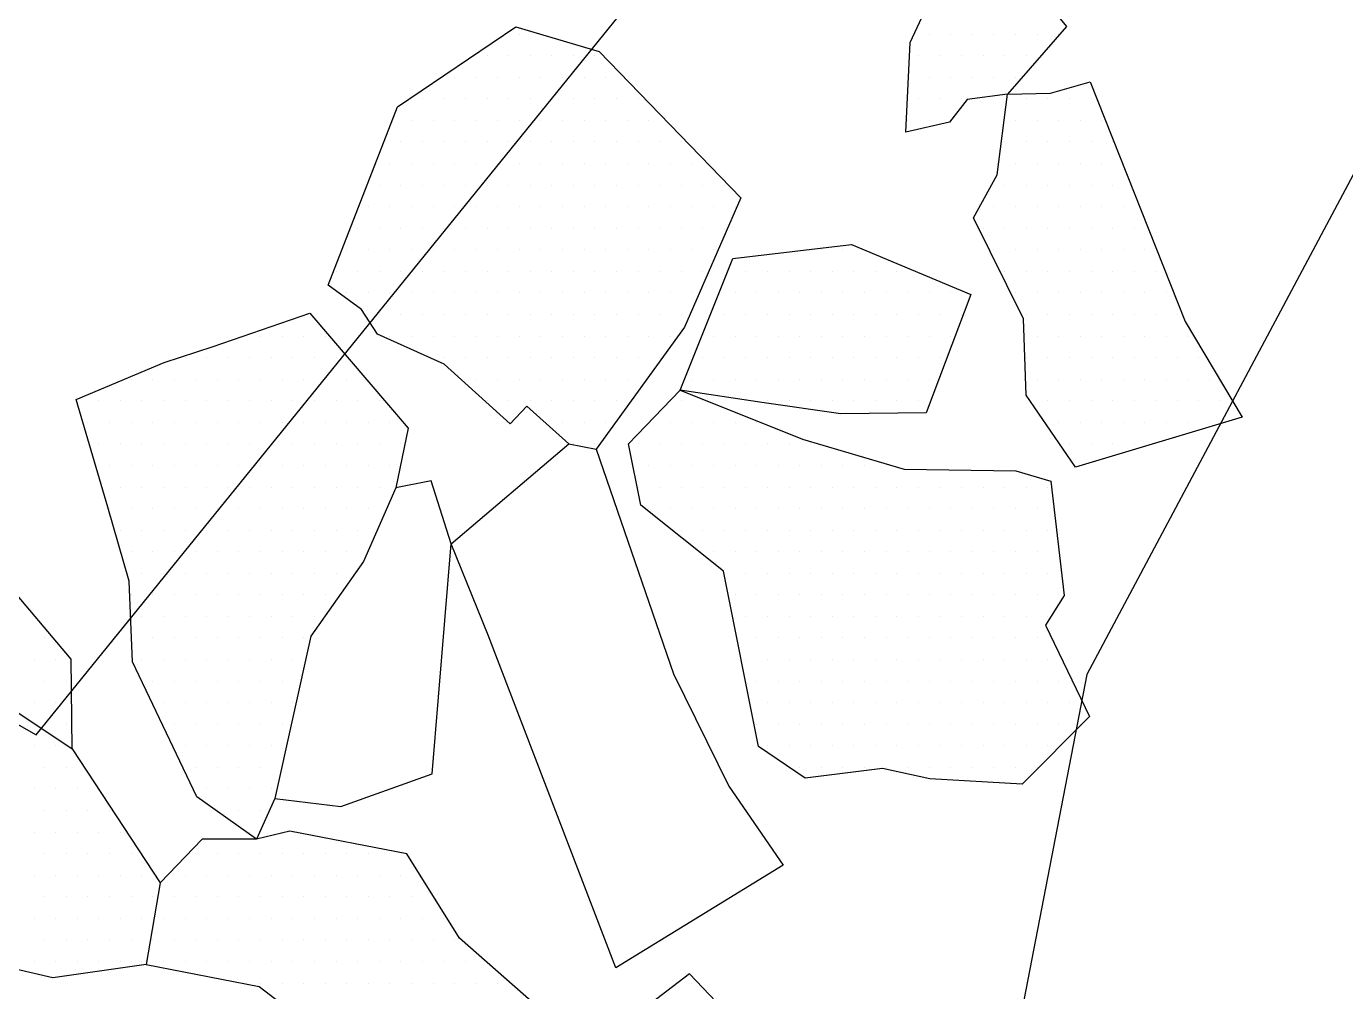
# Model space of a CAD drawing. Header units: metres. Extents: x -3.83 to -1.05, y -18.12 to -14.61.
# Drawn here: x -2.379 to -1.615, y -16.567 to -16.008 of the extents above; entities that cross this region are included whole.
import ezdxf

# ---------------------------------------------------------------- set-up
doc = ezdxf.new("R2010")
doc.units = ezdxf.units.M
doc.header["$LTSCALE"] = 25
doc.header["$MEASUREMENT"] = 0
doc.linetypes.add('STRICHPUNKTX2', pattern=[2, 1, -0.5, 0, -0.5])
doc.layers.get('0').update_dxf_attribs({"linetype": 'CONTINUOUS'})
for name, color, linetype in [('GRABUNGSGRENZE', 3, 'STRICHPUNKTX2'), ('STEINE', 4, 'CONTINUOUS'), ('STEINESCHRAFF', 4, 'CONTINUOUS')]:
    doc.layers.add(name, color=color, linetype=linetype)

# ---------------------------------------------------------------- blocks, each defined once
blk = doc.blocks.new('*X1')
at = {"color": 0}
for p, q in [((-237.5, -1635), (-237.5, -1635)), ((-236.875, -1636.25), (-236.875, -1636.25)), ((-237.5, -1637.5), (-237.5, -1637.5)), ((-236.25, -1637.5), (-236.25, -1637.5)), ((-236.875, -1638.75), (-236.875, -1638.75)), ((-235.625, -1638.75), (-235.625, -1638.75)), ((-237.5, -1640), (-237.5, -1640)), ((-236.25, -1640), (-236.25, -1640)), ((-236.875, -1641.25), (-236.875, -1641.25)), ((-235.625, -1641.25), (-235.625, -1641.25)), ((-237.5, -1642.5), (-237.5, -1642.5)), ((-236.25, -1642.5), (-236.25, -1642.5)), ((-236.875, -1643.75), (-236.875, -1643.75)), ((-235.625, -1643.75), (-235.625, -1643.75)), ((-237.5, -1645), (-237.5, -1645)), ((-236.25, -1645), (-236.25, -1645)), ((-235, -1645), (-235, -1645)), ((-236.875, -1646.25), (-236.875, -1646.25)), ((-235.625, -1646.25), (-235.625, -1646.25)), ((-234.375, -1646.25), (-234.375, -1646.25)), ((-233.125, -1646.25), (-233.125, -1646.25)), ((-237.5, -1647.5), (-237.5, -1647.5)), ((-236.25, -1647.5), (-236.25, -1647.5)), ((-235, -1647.5), (-235, -1647.5)), ((-233.75, -1647.5), (-233.75, -1647.5)), ((-232.5, -1647.5), (-232.5, -1647.5)), ((-222.5, -1647.5), (-222.5, -1647.5)), ((-236.875, -1648.75), (-236.875, -1648.75)), ((-235.625, -1648.75), (-235.625, -1648.75)), ((-234.375, -1648.75), (-234.375, -1648.75)), ((-233.125, -1648.75), (-233.125, -1648.75)), ((-231.875, -1648.75), (-231.875, -1648.75)), ((-228.125, -1648.75), (-228.125, -1648.75)), ((-226.875, -1648.75), (-226.875, -1648.75)), ((-225.625, -1648.75), (-225.625, -1648.75)), ((-224.375, -1648.75), (-224.375, -1648.75)), ((-223.125, -1648.75), (-223.125, -1648.75)), ((-221.875, -1648.75), (-221.875, -1648.75)), ((-220.625, -1648.75), (-220.625, -1648.75)), ((-219.375, -1648.75), (-219.375, -1648.75)), ((-218.125, -1648.75), (-218.125, -1648.75)), ((-216.875, -1648.75), (-216.875, -1648.75)), ((-237.5, -1650), (-237.5, -1650)), ((-236.25, -1650), (-236.25, -1650)), ((-235, -1650), (-235, -1650)), ((-233.75, -1650), (-233.75, -1650)), ((-232.5, -1650), (-232.5, -1650)), ((-231.25, -1650), (-231.25, -1650)), ((-228.75, -1650), (-228.75, -1650)), ((-227.5, -1650), (-227.5, -1650)), ((-226.25, -1650), (-226.25, -1650)), ((-225, -1650), (-225, -1650)), ((-223.75, -1650), (-223.75, -1650)), ((-222.5, -1650), (-222.5, -1650)), ((-221.25, -1650), (-221.25, -1650)), ((-220, -1650), (-220, -1650)), ((-218.75, -1650), (-218.75, -1650)), ((-217.5, -1650), (-217.5, -1650)), ((-216.25, -1650), (-216.25, -1650)), ((-236.875, -1651.25), (-236.875, -1651.25)), ((-235.625, -1651.25), (-235.625, -1651.25)), ((-234.375, -1651.25), (-234.375, -1651.25)), ((-233.125, -1651.25), (-233.125, -1651.25)), ((-231.875, -1651.25), (-231.875, -1651.25)), ((-230.625, -1651.25), (-230.625, -1651.25)), ((-229.375, -1651.25), (-229.375, -1651.25)), ((-228.125, -1651.25), (-228.125, -1651.25)), ((-226.875, -1651.25), (-226.875, -1651.25)), ((-225.625, -1651.25), (-225.625, -1651.25)), ((-224.375, -1651.25), (-224.375, -1651.25)), ((-223.125, -1651.25), (-223.125, -1651.25)), ((-221.875, -1651.25), (-221.875, -1651.25)), ((-220.625, -1651.25), (-220.625, -1651.25)), ((-219.375, -1651.25), (-219.375, -1651.25)), ((-218.125, -1651.25), (-218.125, -1651.25)), ((-216.875, -1651.25), (-216.875, -1651.25)), ((-215.625, -1651.25), (-215.625, -1651.25)), ((-214.375, -1651.25), (-214.375, -1651.25)), ((-237.5, -1652.5), (-237.5, -1652.5)), ((-236.25, -1652.5), (-236.25, -1652.5)), ((-235, -1652.5), (-235, -1652.5)), ((-233.75, -1652.5), (-233.75, -1652.5)), ((-232.5, -1652.5), (-232.5, -1652.5)), ((-231.25, -1652.5), (-231.25, -1652.5)), ((-230, -1652.5), (-230, -1652.5)), ((-228.75, -1652.5), (-228.75, -1652.5)), ((-227.5, -1652.5), (-227.5, -1652.5)), ((-226.25, -1652.5), (-226.25, -1652.5)), ((-225, -1652.5), (-225, -1652.5)), ((-223.75, -1652.5), (-223.75, -1652.5)), ((-222.5, -1652.5), (-222.5, -1652.5)), ((-221.25, -1652.5), (-221.25, -1652.5)), ((-220, -1652.5), (-220, -1652.5)), ((-218.75, -1652.5), (-218.75, -1652.5)), ((-217.5, -1652.5), (-217.5, -1652.5)), ((-216.25, -1652.5), (-216.25, -1652.5)), ((-215, -1652.5), (-215, -1652.5)), ((-213.75, -1652.5), (-213.75, -1652.5)), ((-236.875, -1653.75), (-236.875, -1653.75)), ((-235.625, -1653.75), (-235.625, -1653.75)), ((-234.375, -1653.75), (-234.375, -1653.75)), ((-233.125, -1653.75), (-233.125, -1653.75)), ((-231.875, -1653.75), (-231.875, -1653.75)), ((-230.625, -1653.75), (-230.625, -1653.75)), ((-229.375, -1653.75), (-229.375, -1653.75)), ((-228.125, -1653.75), (-228.125, -1653.75)), ((-226.875, -1653.75), (-226.875, -1653.75)), ((-225.625, -1653.75), (-225.625, -1653.75)), ((-224.375, -1653.75), (-224.375, -1653.75)), ((-223.125, -1653.75), (-223.125, -1653.75)), ((-221.875, -1653.75), (-221.875, -1653.75)), ((-220.625, -1653.75), (-220.625, -1653.75)), ((-219.375, -1653.75), (-219.375, -1653.75)), ((-218.125, -1653.75), (-218.125, -1653.75)), ((-216.875, -1653.75), (-216.875, -1653.75)), ((-215.625, -1653.75), (-215.625, -1653.75)), ((-214.375, -1653.75), (-214.375, -1653.75)), ((-213.125, -1653.75), (-213.125, -1653.75)), ((-237.5, -1655), (-237.5, -1655)), ((-236.25, -1655), (-236.25, -1655)), ((-235, -1655), (-235, -1655)), ((-233.75, -1655), (-233.75, -1655)), ((-232.5, -1655), (-232.5, -1655)), ((-231.25, -1655), (-231.25, -1655)), ((-230, -1655), (-230, -1655)), ((-228.75, -1655), (-228.75, -1655)), ((-227.5, -1655), (-227.5, -1655)), ((-226.25, -1655), (-226.25, -1655)), ((-225, -1655), (-225, -1655)), ((-223.75, -1655), (-223.75, -1655)), ((-222.5, -1655), (-222.5, -1655)), ((-221.25, -1655), (-221.25, -1655)), ((-220, -1655), (-220, -1655)), ((-218.75, -1655), (-218.75, -1655)), ((-217.5, -1655), (-217.5, -1655)), ((-216.25, -1655), (-216.25, -1655)), ((-215, -1655), (-215, -1655)), ((-213.75, -1655), (-213.75, -1655)), ((-212.5, -1655), (-212.5, -1655)), ((-224.375, -1656.25), (-224.375, -1656.25)), ((-223.125, -1656.25), (-223.125, -1656.25)), ((-221.875, -1656.25), (-221.875, -1656.25)), ((-220.625, -1656.25), (-220.625, -1656.25)), ((-219.375, -1656.25), (-219.375, -1656.25)), ((-218.125, -1656.25), (-218.125, -1656.25)), ((-216.875, -1656.25), (-216.875, -1656.25)), ((-215.625, -1656.25), (-215.625, -1656.25)), ((-214.375, -1656.25), (-214.375, -1656.25)), ((-213.125, -1656.25), (-213.125, -1656.25)), ((-211.875, -1656.25), (-211.875, -1656.25)), ((-210.625, -1656.25), (-210.625, -1656.25)), ((-199.375, -1656.25), (-199.375, -1656.25))]:
    blk.add_line(p, q, dxfattribs=at)
blk = doc.blocks.new('*X3')
at = {"color": 0}
for p, q in [((-209.375, -1601.25), (-209.375, -1601.25)), ((-185.625, -1601.25), (-185.625, -1601.25)), ((-184.375, -1601.25), (-184.375, -1601.25)), ((-183.125, -1601.25), (-183.125, -1601.25)), ((-181.875, -1601.25), (-181.875, -1601.25)), ((-180.625, -1601.25), (-180.625, -1601.25)), ((-179.375, -1601.25), (-179.375, -1601.25)), ((-178.125, -1601.25), (-178.125, -1601.25)), ((-211.25, -1602.5), (-211.25, -1602.5)), ((-210, -1602.5), (-210, -1602.5)), ((-208.75, -1602.5), (-208.75, -1602.5)), ((-207.5, -1602.5), (-207.5, -1602.5)), ((-206.25, -1602.5), (-206.25, -1602.5)), ((-205, -1602.5), (-205, -1602.5)), ((-186.25, -1602.5), (-186.25, -1602.5)), ((-185, -1602.5), (-185, -1602.5)), ((-183.75, -1602.5), (-183.75, -1602.5)), ((-182.5, -1602.5), (-182.5, -1602.5)), ((-181.25, -1602.5), (-181.25, -1602.5)), ((-180, -1602.5), (-180, -1602.5)), ((-213.125, -1603.75), (-213.125, -1603.75)), ((-211.875, -1603.75), (-211.875, -1603.75)), ((-210.625, -1603.75), (-210.625, -1603.75)), ((-209.375, -1603.75), (-209.375, -1603.75)), ((-208.125, -1603.75), (-208.125, -1603.75)), ((-206.875, -1603.75), (-206.875, -1603.75)), ((-205.625, -1603.75), (-205.625, -1603.75)), ((-204.375, -1603.75), (-204.375, -1603.75)), ((-185.625, -1603.75), (-185.625, -1603.75)), ((-184.375, -1603.75), (-184.375, -1603.75)), ((-183.125, -1603.75), (-183.125, -1603.75)), ((-181.875, -1603.75), (-181.875, -1603.75)), ((-180.625, -1603.75), (-180.625, -1603.75)), ((-215, -1605), (-215, -1605)), ((-213.75, -1605), (-213.75, -1605)), ((-212.5, -1605), (-212.5, -1605)), ((-211.25, -1605), (-211.25, -1605)), ((-210, -1605), (-210, -1605)), ((-208.75, -1605), (-208.75, -1605)), ((-207.5, -1605), (-207.5, -1605)), ((-206.25, -1605), (-206.25, -1605)), ((-205, -1605), (-205, -1605)), ((-203.75, -1605), (-203.75, -1605)), ((-202.5, -1605), (-202.5, -1605)), ((-186.25, -1605), (-186.25, -1605)), ((-185, -1605), (-185, -1605)), ((-183.75, -1605), (-183.75, -1605)), ((-180, -1605), (-180, -1605)), ((-178.75, -1605), (-178.75, -1605)), ((-177.5, -1605), (-177.5, -1605)), ((-176.25, -1605), (-176.25, -1605)), ((-215.625, -1606.25), (-215.625, -1606.25)), ((-214.375, -1606.25), (-214.375, -1606.25)), ((-213.125, -1606.25), (-213.125, -1606.25)), ((-211.875, -1606.25), (-211.875, -1606.25)), ((-210.625, -1606.25), (-210.625, -1606.25)), ((-209.375, -1606.25), (-209.375, -1606.25)), ((-208.125, -1606.25), (-208.125, -1606.25)), ((-206.875, -1606.25), (-206.875, -1606.25)), ((-205.625, -1606.25), (-205.625, -1606.25)), ((-204.375, -1606.25), (-204.375, -1606.25)), ((-203.125, -1606.25), (-203.125, -1606.25)), ((-201.875, -1606.25), (-201.875, -1606.25)), ((-186.875, -1606.25), (-186.875, -1606.25)), ((-185.625, -1606.25), (-185.625, -1606.25)), ((-184.375, -1606.25), (-184.375, -1606.25)), ((-180.625, -1606.25), (-180.625, -1606.25)), ((-179.375, -1606.25), (-179.375, -1606.25)), ((-178.125, -1606.25), (-178.125, -1606.25)), ((-176.875, -1606.25), (-176.875, -1606.25)), ((-175.625, -1606.25), (-175.625, -1606.25)), ((-216.25, -1607.5), (-216.25, -1607.5)), ((-215, -1607.5), (-215, -1607.5)), ((-213.75, -1607.5), (-213.75, -1607.5)), ((-212.5, -1607.5), (-212.5, -1607.5)), ((-211.25, -1607.5), (-211.25, -1607.5)), ((-210, -1607.5), (-210, -1607.5)), ((-208.75, -1607.5), (-208.75, -1607.5)), ((-207.5, -1607.5), (-207.5, -1607.5)), ((-206.25, -1607.5), (-206.25, -1607.5)), ((-205, -1607.5), (-205, -1607.5)), ((-203.75, -1607.5), (-203.75, -1607.5)), ((-202.5, -1607.5), (-202.5, -1607.5)), ((-201.25, -1607.5), (-201.25, -1607.5)), ((-200, -1607.5), (-200, -1607.5)), ((-181.25, -1607.5), (-181.25, -1607.5)), ((-180, -1607.5), (-180, -1607.5)), ((-178.75, -1607.5), (-178.75, -1607.5)), ((-177.5, -1607.5), (-177.5, -1607.5)), ((-176.25, -1607.5), (-176.25, -1607.5)), ((-175, -1607.5), (-175, -1607.5)), ((-216.875, -1608.75), (-216.875, -1608.75)), ((-215.625, -1608.75), (-215.625, -1608.75)), ((-214.375, -1608.75), (-214.375, -1608.75)), ((-213.125, -1608.75), (-213.125, -1608.75)), ((-211.875, -1608.75), (-211.875, -1608.75)), ((-210.625, -1608.75), (-210.625, -1608.75)), ((-209.375, -1608.75), (-209.375, -1608.75)), ((-208.125, -1608.75), (-208.125, -1608.75)), ((-206.875, -1608.75), (-206.875, -1608.75)), ((-205.625, -1608.75), (-205.625, -1608.75)), ((-204.375, -1608.75), (-204.375, -1608.75)), ((-203.125, -1608.75), (-203.125, -1608.75)), ((-201.875, -1608.75), (-201.875, -1608.75)), ((-200.625, -1608.75), (-200.625, -1608.75)), ((-199.375, -1608.75), (-199.375, -1608.75)), ((-180.625, -1608.75), (-180.625, -1608.75)), ((-179.375, -1608.75), (-179.375, -1608.75)), ((-178.125, -1608.75), (-178.125, -1608.75)), ((-176.875, -1608.75), (-176.875, -1608.75)), ((-175.625, -1608.75), (-175.625, -1608.75)), ((-217.5, -1610), (-217.5, -1610)), ((-216.25, -1610), (-216.25, -1610)), ((-215, -1610), (-215, -1610)), ((-213.75, -1610), (-213.75, -1610)), ((-212.5, -1610), (-212.5, -1610)), ((-211.25, -1610), (-211.25, -1610)), ((-210, -1610), (-210, -1610)), ((-208.75, -1610), (-208.75, -1610)), ((-207.5, -1610), (-207.5, -1610)), ((-206.25, -1610), (-206.25, -1610)), ((-205, -1610), (-205, -1610)), ((-203.75, -1610), (-203.75, -1610)), ((-202.5, -1610), (-202.5, -1610)), ((-201.25, -1610), (-201.25, -1610)), ((-200, -1610), (-200, -1610)), ((-198.75, -1610), (-198.75, -1610)), ((-197.5, -1610), (-197.5, -1610)), ((-181.25, -1610), (-181.25, -1610)), ((-180, -1610), (-180, -1610)), ((-178.75, -1610), (-178.75, -1610)), ((-177.5, -1610), (-177.5, -1610)), ((-176.25, -1610), (-176.25, -1610)), ((-175, -1610), (-175, -1610)), ((-218.125, -1611.25), (-218.125, -1611.25)), ((-216.875, -1611.25), (-216.875, -1611.25)), ((-215.625, -1611.25), (-215.625, -1611.25)), ((-214.375, -1611.25), (-214.375, -1611.25)), ((-213.125, -1611.25), (-213.125, -1611.25)), ((-211.875, -1611.25), (-211.875, -1611.25)), ((-210.625, -1611.25), (-210.625, -1611.25)), ((-209.375, -1611.25), (-209.375, -1611.25)), ((-208.125, -1611.25), (-208.125, -1611.25)), ((-206.875, -1611.25), (-206.875, -1611.25)), ((-205.625, -1611.25), (-205.625, -1611.25)), ((-204.375, -1611.25), (-204.375, -1611.25)), ((-203.125, -1611.25), (-203.125, -1611.25)), ((-201.875, -1611.25), (-201.875, -1611.25)), ((-200.625, -1611.25), (-200.625, -1611.25)), ((-199.375, -1611.25), (-199.375, -1611.25)), ((-198.125, -1611.25), (-198.125, -1611.25)), ((-196.875, -1611.25), (-196.875, -1611.25)), ((-181.875, -1611.25), (-181.875, -1611.25)), ((-180.625, -1611.25), (-180.625, -1611.25)), ((-179.375, -1611.25), (-179.375, -1611.25)), ((-178.125, -1611.25), (-178.125, -1611.25)), ((-176.875, -1611.25), (-176.875, -1611.25)), ((-175.625, -1611.25), (-175.625, -1611.25)), ((-174.375, -1611.25), (-174.375, -1611.25)), ((-218.75, -1612.5), (-218.75, -1612.5)), ((-217.5, -1612.5), (-217.5, -1612.5)), ((-216.25, -1612.5), (-216.25, -1612.5)), ((-215, -1612.5), (-215, -1612.5)), ((-213.75, -1612.5), (-213.75, -1612.5)), ((-212.5, -1612.5), (-212.5, -1612.5)), ((-211.25, -1612.5), (-211.25, -1612.5)), ((-210, -1612.5), (-210, -1612.5)), ((-208.75, -1612.5), (-208.75, -1612.5)), ((-207.5, -1612.5), (-207.5, -1612.5)), ((-206.25, -1612.5), (-206.25, -1612.5)), ((-205, -1612.5), (-205, -1612.5)), ((-203.75, -1612.5), (-203.75, -1612.5)), ((-202.5, -1612.5), (-202.5, -1612.5)), ((-201.25, -1612.5), (-201.25, -1612.5)), ((-200, -1612.5), (-200, -1612.5)), ((-198.75, -1612.5), (-198.75, -1612.5)), ((-197.5, -1612.5), (-197.5, -1612.5)), ((-182.5, -1612.5), (-182.5, -1612.5)), ((-181.25, -1612.5), (-181.25, -1612.5)), ((-180, -1612.5), (-180, -1612.5)), ((-178.75, -1612.5), (-178.75, -1612.5)), ((-177.5, -1612.5), (-177.5, -1612.5)), ((-176.25, -1612.5), (-176.25, -1612.5)), ((-175, -1612.5), (-175, -1612.5)), ((-173.75, -1612.5), (-173.75, -1612.5)), ((-219.375, -1613.75), (-219.375, -1613.75)), ((-218.125, -1613.75), (-218.125, -1613.75)), ((-216.875, -1613.75), (-216.875, -1613.75)), ((-215.625, -1613.75), (-215.625, -1613.75)), ((-214.375, -1613.75), (-214.375, -1613.75)), ((-213.125, -1613.75), (-213.125, -1613.75)), ((-211.875, -1613.75), (-211.875, -1613.75)), ((-210.625, -1613.75), (-210.625, -1613.75)), ((-209.375, -1613.75), (-209.375, -1613.75)), ((-208.125, -1613.75), (-208.125, -1613.75)), ((-206.875, -1613.75), (-206.875, -1613.75)), ((-205.625, -1613.75), (-205.625, -1613.75)), ((-204.375, -1613.75), (-204.375, -1613.75)), ((-203.125, -1613.75), (-203.125, -1613.75)), ((-201.875, -1613.75), (-201.875, -1613.75)), ((-200.625, -1613.75), (-200.625, -1613.75)), ((-199.375, -1613.75), (-199.375, -1613.75)), ((-198.125, -1613.75), (-198.125, -1613.75)), ((-191.875, -1613.75), (-191.875, -1613.75)), ((-190.625, -1613.75), (-190.625, -1613.75)), ((-181.875, -1613.75), (-181.875, -1613.75)), ((-180.625, -1613.75), (-180.625, -1613.75)), ((-179.375, -1613.75), (-179.375, -1613.75)), ((-178.125, -1613.75), (-178.125, -1613.75)), ((-176.875, -1613.75), (-176.875, -1613.75)), ((-175.625, -1613.75), (-175.625, -1613.75)), ((-174.375, -1613.75), (-174.375, -1613.75)), ((-173.125, -1613.75), (-173.125, -1613.75)), ((-220, -1615), (-220, -1615)), ((-218.75, -1615), (-218.75, -1615)), ((-217.5, -1615), (-217.5, -1615)), ((-216.25, -1615), (-216.25, -1615)), ((-215, -1615), (-215, -1615)), ((-213.75, -1615), (-213.75, -1615)), ((-212.5, -1615), (-212.5, -1615)), ((-211.25, -1615), (-211.25, -1615)), ((-210, -1615), (-210, -1615)), ((-208.75, -1615), (-208.75, -1615)), ((-207.5, -1615), (-207.5, -1615)), ((-206.25, -1615), (-206.25, -1615)), ((-205, -1615), (-205, -1615)), ((-203.75, -1615), (-203.75, -1615)), ((-202.5, -1615), (-202.5, -1615)), ((-201.25, -1615), (-201.25, -1615)), ((-200, -1615), (-200, -1615)), ((-198.75, -1615), (-198.75, -1615)), ((-196.25, -1615), (-196.25, -1615)), ((-195, -1615), (-195, -1615)), ((-193.75, -1615), (-193.75, -1615)), ((-192.5, -1615), (-192.5, -1615)), ((-191.25, -1615), (-191.25, -1615)), ((-190, -1615), (-190, -1615)), ((-188.75, -1615), (-188.75, -1615)), ((-187.5, -1615), (-187.5, -1615)), ((-181.25, -1615), (-181.25, -1615)), ((-180, -1615), (-180, -1615)), ((-178.75, -1615), (-178.75, -1615)), ((-177.5, -1615), (-177.5, -1615)), ((-176.25, -1615), (-176.25, -1615)), ((-175, -1615), (-175, -1615)), ((-173.75, -1615), (-173.75, -1615)), ((-172.5, -1615), (-172.5, -1615)), ((-219.375, -1616.25), (-219.375, -1616.25)), ((-218.125, -1616.25), (-218.125, -1616.25)), ((-216.875, -1616.25), (-216.875, -1616.25)), ((-215.625, -1616.25), (-215.625, -1616.25)), ((-214.375, -1616.25), (-214.375, -1616.25)), ((-213.125, -1616.25), (-213.125, -1616.25)), ((-211.875, -1616.25), (-211.875, -1616.25)), ((-210.625, -1616.25), (-210.625, -1616.25)), ((-209.375, -1616.25), (-209.375, -1616.25)), ((-208.125, -1616.25), (-208.125, -1616.25)), ((-206.875, -1616.25), (-206.875, -1616.25)), ((-205.625, -1616.25), (-205.625, -1616.25)), ((-204.375, -1616.25), (-204.375, -1616.25)), ((-203.125, -1616.25), (-203.125, -1616.25)), ((-201.875, -1616.25), (-201.875, -1616.25)), ((-200.625, -1616.25), (-200.625, -1616.25)), ((-199.375, -1616.25), (-199.375, -1616.25)), ((-196.875, -1616.25), (-196.875, -1616.25)), ((-195.625, -1616.25), (-195.625, -1616.25)), ((-194.375, -1616.25), (-194.375, -1616.25)), ((-193.125, -1616.25), (-193.125, -1616.25)), ((-191.875, -1616.25), (-191.875, -1616.25)), ((-190.625, -1616.25), (-190.625, -1616.25)), ((-189.375, -1616.25), (-189.375, -1616.25)), ((-188.125, -1616.25), (-188.125, -1616.25)), ((-186.875, -1616.25), (-186.875, -1616.25)), ((-185.625, -1616.25), (-185.625, -1616.25)), ((-184.375, -1616.25), (-184.375, -1616.25)), ((-180.625, -1616.25), (-180.625, -1616.25)), ((-179.375, -1616.25), (-179.375, -1616.25)), ((-178.125, -1616.25), (-178.125, -1616.25)), ((-176.875, -1616.25), (-176.875, -1616.25)), ((-175.625, -1616.25), (-175.625, -1616.25)), ((-174.375, -1616.25), (-174.375, -1616.25)), ((-173.125, -1616.25), (-173.125, -1616.25)), ((-171.875, -1616.25), (-171.875, -1616.25)), ((-217.5, -1617.5), (-217.5, -1617.5)), ((-216.25, -1617.5), (-216.25, -1617.5)), ((-215, -1617.5), (-215, -1617.5)), ((-213.75, -1617.5), (-213.75, -1617.5)), ((-212.5, -1617.5), (-212.5, -1617.5)), ((-211.25, -1617.5), (-211.25, -1617.5)), ((-210, -1617.5), (-210, -1617.5)), ((-208.75, -1617.5), (-208.75, -1617.5)), ((-207.5, -1617.5), (-207.5, -1617.5)), ((-206.25, -1617.5), (-206.25, -1617.5)), ((-205, -1617.5), (-205, -1617.5)), ((-203.75, -1617.5), (-203.75, -1617.5)), ((-202.5, -1617.5), (-202.5, -1617.5)), ((-201.25, -1617.5), (-201.25, -1617.5)), ((-200, -1617.5), (-200, -1617.5)), ((-197.5, -1617.5), (-197.5, -1617.5)), ((-196.25, -1617.5), (-196.25, -1617.5)), ((-195, -1617.5), (-195, -1617.5)), ((-193.75, -1617.5), (-193.75, -1617.5)), ((-192.5, -1617.5), (-192.5, -1617.5)), ((-191.25, -1617.5), (-191.25, -1617.5)), ((-190, -1617.5), (-190, -1617.5)), ((-188.75, -1617.5), (-188.75, -1617.5)), ((-187.5, -1617.5), (-187.5, -1617.5)), ((-186.25, -1617.5), (-186.25, -1617.5)), ((-185, -1617.5), (-185, -1617.5)), ((-183.75, -1617.5), (-183.75, -1617.5)), ((-180, -1617.5), (-180, -1617.5)), ((-178.75, -1617.5), (-178.75, -1617.5)), ((-177.5, -1617.5), (-177.5, -1617.5)), ((-176.25, -1617.5), (-176.25, -1617.5)), ((-175, -1617.5), (-175, -1617.5)), ((-173.75, -1617.5), (-173.75, -1617.5)), ((-172.5, -1617.5), (-172.5, -1617.5)), ((-171.25, -1617.5), (-171.25, -1617.5)), ((-224.375, -1618.75), (-224.375, -1618.75)), ((-223.125, -1618.75), (-223.125, -1618.75)), ((-221.875, -1618.75), (-221.875, -1618.75)), ((-220.625, -1618.75), (-220.625, -1618.75)), ((-216.875, -1618.75), (-216.875, -1618.75)), ((-215.625, -1618.75), (-215.625, -1618.75)), ((-214.375, -1618.75), (-214.375, -1618.75)), ((-213.125, -1618.75), (-213.125, -1618.75)), ((-211.875, -1618.75), (-211.875, -1618.75)), ((-210.625, -1618.75), (-210.625, -1618.75)), ((-209.375, -1618.75), (-209.375, -1618.75)), ((-208.125, -1618.75), (-208.125, -1618.75)), ((-206.875, -1618.75), (-206.875, -1618.75)), ((-205.625, -1618.75), (-205.625, -1618.75)), ((-204.375, -1618.75), (-204.375, -1618.75)), ((-203.125, -1618.75), (-203.125, -1618.75)), ((-201.875, -1618.75), (-201.875, -1618.75)), ((-200.625, -1618.75), (-200.625, -1618.75)), ((-198.125, -1618.75), (-198.125, -1618.75)), ((-196.875, -1618.75), (-196.875, -1618.75)), ((-195.625, -1618.75), (-195.625, -1618.75)), ((-194.375, -1618.75), (-194.375, -1618.75)), ((-193.125, -1618.75), (-193.125, -1618.75)), ((-191.875, -1618.75), (-191.875, -1618.75)), ((-190.625, -1618.75), (-190.625, -1618.75)), ((-189.375, -1618.75), (-189.375, -1618.75)), ((-188.125, -1618.75), (-188.125, -1618.75)), ((-186.875, -1618.75), (-186.875, -1618.75)), ((-185.625, -1618.75), (-185.625, -1618.75)), ((-184.375, -1618.75), (-184.375, -1618.75)), ((-179.375, -1618.75), (-179.375, -1618.75)), ((-178.125, -1618.75), (-178.125, -1618.75)), ((-176.875, -1618.75), (-176.875, -1618.75)), ((-175.625, -1618.75), (-175.625, -1618.75)), ((-174.375, -1618.75), (-174.375, -1618.75)), ((-173.125, -1618.75), (-173.125, -1618.75)), ((-171.875, -1618.75), (-171.875, -1618.75)), ((-170.625, -1618.75), (-170.625, -1618.75)), ((-228.75, -1620), (-228.75, -1620)), ((-227.5, -1620), (-227.5, -1620)), ((-226.25, -1620), (-226.25, -1620)), ((-225, -1620), (-225, -1620)), ((-223.75, -1620), (-223.75, -1620)), ((-222.5, -1620), (-222.5, -1620)), ((-221.25, -1620), (-221.25, -1620)), ((-220, -1620), (-220, -1620)), ((-213.75, -1620), (-213.75, -1620)), ((-212.5, -1620), (-212.5, -1620)), ((-211.25, -1620), (-211.25, -1620)), ((-210, -1620), (-210, -1620)), ((-208.75, -1620), (-208.75, -1620)), ((-207.5, -1620), (-207.5, -1620)), ((-206.25, -1620), (-206.25, -1620)), ((-205, -1620), (-205, -1620)), ((-203.75, -1620), (-203.75, -1620)), ((-202.5, -1620), (-202.5, -1620)), ((-201.25, -1620), (-201.25, -1620)), ((-198.75, -1620), (-198.75, -1620)), ((-197.5, -1620), (-197.5, -1620)), ((-196.25, -1620), (-196.25, -1620)), ((-195, -1620), (-195, -1620)), ((-193.75, -1620), (-193.75, -1620)), ((-192.5, -1620), (-192.5, -1620)), ((-191.25, -1620), (-191.25, -1620)), ((-190, -1620), (-190, -1620)), ((-188.75, -1620), (-188.75, -1620)), ((-187.5, -1620), (-187.5, -1620)), ((-186.25, -1620), (-186.25, -1620)), ((-185, -1620), (-185, -1620)), ((-180, -1620), (-180, -1620)), ((-178.75, -1620), (-178.75, -1620)), ((-177.5, -1620), (-177.5, -1620)), ((-176.25, -1620), (-176.25, -1620)), ((-175, -1620), (-175, -1620)), ((-173.75, -1620), (-173.75, -1620)), ((-172.5, -1620), (-172.5, -1620)), ((-171.25, -1620), (-171.25, -1620)), ((-170, -1620), (-170, -1620)), ((-231.875, -1621.25), (-231.875, -1621.25)), ((-230.625, -1621.25), (-230.625, -1621.25)), ((-229.375, -1621.25), (-229.375, -1621.25)), ((-228.125, -1621.25), (-228.125, -1621.25)), ((-226.875, -1621.25), (-226.875, -1621.25)), ((-225.625, -1621.25), (-225.625, -1621.25)), ((-224.375, -1621.25), (-224.375, -1621.25)), ((-223.125, -1621.25), (-223.125, -1621.25)), ((-221.875, -1621.25), (-221.875, -1621.25)), ((-220.625, -1621.25), (-220.625, -1621.25)), ((-219.375, -1621.25), (-219.375, -1621.25)), ((-211.875, -1621.25), (-211.875, -1621.25)), ((-210.625, -1621.25), (-210.625, -1621.25)), ((-209.375, -1621.25), (-209.375, -1621.25)), ((-208.125, -1621.25), (-208.125, -1621.25)), ((-206.875, -1621.25), (-206.875, -1621.25)), ((-205.625, -1621.25), (-205.625, -1621.25)), ((-204.375, -1621.25), (-204.375, -1621.25)), ((-203.125, -1621.25), (-203.125, -1621.25)), ((-199.375, -1621.25), (-199.375, -1621.25)), ((-198.125, -1621.25), (-198.125, -1621.25)), ((-196.875, -1621.25), (-196.875, -1621.25)), ((-195.625, -1621.25), (-195.625, -1621.25)), ((-194.375, -1621.25), (-194.375, -1621.25)), ((-193.125, -1621.25), (-193.125, -1621.25)), ((-191.875, -1621.25), (-191.875, -1621.25)), ((-190.625, -1621.25), (-190.625, -1621.25)), ((-189.375, -1621.25), (-189.375, -1621.25)), ((-188.125, -1621.25), (-188.125, -1621.25)), ((-186.875, -1621.25), (-186.875, -1621.25)), ((-185.625, -1621.25), (-185.625, -1621.25)), ((-179.375, -1621.25), (-179.375, -1621.25)), ((-178.125, -1621.25), (-178.125, -1621.25)), ((-176.875, -1621.25), (-176.875, -1621.25)), ((-175.625, -1621.25), (-175.625, -1621.25)), ((-174.375, -1621.25), (-174.375, -1621.25)), ((-173.125, -1621.25), (-173.125, -1621.25)), ((-171.875, -1621.25), (-171.875, -1621.25)), ((-170.625, -1621.25), (-170.625, -1621.25)), ((-169.375, -1621.25), (-169.375, -1621.25)), ((-235, -1622.5), (-235, -1622.5)), ((-233.75, -1622.5), (-233.75, -1622.5)), ((-232.5, -1622.5), (-232.5, -1622.5)), ((-231.25, -1622.5), (-231.25, -1622.5)), ((-230, -1622.5), (-230, -1622.5)), ((-228.75, -1622.5), (-228.75, -1622.5)), ((-227.5, -1622.5), (-227.5, -1622.5)), ((-226.25, -1622.5), (-226.25, -1622.5)), ((-225, -1622.5), (-225, -1622.5)), ((-223.75, -1622.5), (-223.75, -1622.5)), ((-222.5, -1622.5), (-222.5, -1622.5)), ((-221.25, -1622.5), (-221.25, -1622.5)), ((-220, -1622.5), (-220, -1622.5)), ((-218.75, -1622.5), (-218.75, -1622.5)), ((-217.5, -1622.5), (-217.5, -1622.5)), ((-211.25, -1622.5), (-211.25, -1622.5)), ((-210, -1622.5), (-210, -1622.5)), ((-208.75, -1622.5), (-208.75, -1622.5)), ((-207.5, -1622.5), (-207.5, -1622.5)), ((-206.25, -1622.5), (-206.25, -1622.5)), ((-205, -1622.5), (-205, -1622.5)), ((-203.75, -1622.5), (-203.75, -1622.5)), ((-200, -1622.5), (-200, -1622.5)), ((-198.75, -1622.5), (-198.75, -1622.5)), ((-195, -1622.5), (-195, -1622.5)), ((-193.75, -1622.5), (-193.75, -1622.5)), ((-192.5, -1622.5), (-192.5, -1622.5)), ((-191.25, -1622.5), (-191.25, -1622.5)), ((-190, -1622.5), (-190, -1622.5)), ((-188.75, -1622.5), (-188.75, -1622.5)), ((-187.5, -1622.5), (-187.5, -1622.5)), ((-186.25, -1622.5), (-186.25, -1622.5)), ((-178.75, -1622.5), (-178.75, -1622.5)), ((-177.5, -1622.5), (-177.5, -1622.5)), ((-176.25, -1622.5), (-176.25, -1622.5)), ((-175, -1622.5), (-175, -1622.5)), ((-173.75, -1622.5), (-173.75, -1622.5)), ((-172.5, -1622.5), (-172.5, -1622.5)), ((-171.25, -1622.5), (-171.25, -1622.5)), ((-170, -1622.5), (-170, -1622.5)), ((-168.75, -1622.5), (-168.75, -1622.5)), ((-234.375, -1623.75), (-234.375, -1623.75)), ((-233.125, -1623.75), (-233.125, -1623.75)), ((-231.875, -1623.75), (-231.875, -1623.75)), ((-230.625, -1623.75), (-230.625, -1623.75)), ((-229.375, -1623.75), (-229.375, -1623.75)), ((-228.125, -1623.75), (-228.125, -1623.75)), ((-226.875, -1623.75), (-226.875, -1623.75)), ((-225.625, -1623.75), (-225.625, -1623.75)), ((-224.375, -1623.75), (-224.375, -1623.75)), ((-223.125, -1623.75), (-223.125, -1623.75)), ((-221.875, -1623.75), (-221.875, -1623.75)), ((-220.625, -1623.75), (-220.625, -1623.75)), ((-219.375, -1623.75), (-219.375, -1623.75)), ((-218.125, -1623.75), (-218.125, -1623.75)), ((-216.875, -1623.75), (-216.875, -1623.75)), ((-206.875, -1623.75), (-206.875, -1623.75)), ((-205.625, -1623.75), (-205.625, -1623.75)), ((-204.375, -1623.75), (-204.375, -1623.75)), ((-200.625, -1623.75), (-200.625, -1623.75)), ((-199.375, -1623.75), (-199.375, -1623.75)), ((-198.125, -1623.75), (-198.125, -1623.75)), ((-196.875, -1623.75), (-196.875, -1623.75)), ((-195.625, -1623.75), (-195.625, -1623.75)), ((-178.125, -1623.75), (-178.125, -1623.75)), ((-176.875, -1623.75), (-176.875, -1623.75)), ((-175.625, -1623.75), (-175.625, -1623.75)), ((-174.375, -1623.75), (-174.375, -1623.75)), ((-173.125, -1623.75), (-173.125, -1623.75)), ((-171.875, -1623.75), (-171.875, -1623.75)), ((-170.625, -1623.75), (-170.625, -1623.75)), ((-169.375, -1623.75), (-169.375, -1623.75)), ((-233.75, -1625), (-233.75, -1625)), ((-232.5, -1625), (-232.5, -1625)), ((-231.25, -1625), (-231.25, -1625)), ((-230, -1625), (-230, -1625)), ((-228.75, -1625), (-228.75, -1625)), ((-227.5, -1625), (-227.5, -1625)), ((-226.25, -1625), (-226.25, -1625)), ((-225, -1625), (-225, -1625)), ((-223.75, -1625), (-223.75, -1625)), ((-222.5, -1625), (-222.5, -1625)), ((-221.25, -1625), (-221.25, -1625)), ((-220, -1625), (-220, -1625)), ((-218.75, -1625), (-218.75, -1625)), ((-217.5, -1625), (-217.5, -1625)), ((-216.25, -1625), (-216.25, -1625)), ((-206.25, -1625), (-206.25, -1625)), ((-205, -1625), (-205, -1625)), ((-202.5, -1625), (-202.5, -1625)), ((-201.25, -1625), (-201.25, -1625)), ((-200, -1625), (-200, -1625)), ((-198.75, -1625), (-198.75, -1625)), ((-197.5, -1625), (-197.5, -1625)), ((-196.25, -1625), (-196.25, -1625)), ((-195, -1625), (-195, -1625)), ((-193.75, -1625), (-193.75, -1625)), ((-192.5, -1625), (-192.5, -1625)), ((-177.5, -1625), (-177.5, -1625)), ((-176.25, -1625), (-176.25, -1625)), ((-175, -1625), (-175, -1625)), ((-173.75, -1625), (-173.75, -1625)), ((-233.125, -1626.25), (-233.125, -1626.25)), ((-231.875, -1626.25), (-231.875, -1626.25)), ((-230.625, -1626.25), (-230.625, -1626.25)), ((-229.375, -1626.25), (-229.375, -1626.25)), ((-228.125, -1626.25), (-228.125, -1626.25)), ((-226.875, -1626.25), (-226.875, -1626.25)), ((-225.625, -1626.25), (-225.625, -1626.25)), ((-224.375, -1626.25), (-224.375, -1626.25)), ((-223.125, -1626.25), (-223.125, -1626.25)), ((-221.875, -1626.25), (-221.875, -1626.25)), ((-220.625, -1626.25), (-220.625, -1626.25)), ((-219.375, -1626.25), (-219.375, -1626.25)), ((-218.125, -1626.25), (-218.125, -1626.25)), ((-216.875, -1626.25), (-216.875, -1626.25)), ((-201.875, -1626.25), (-201.875, -1626.25)), ((-200.625, -1626.25), (-200.625, -1626.25)), ((-199.375, -1626.25), (-199.375, -1626.25)), ((-198.125, -1626.25), (-198.125, -1626.25)), ((-196.875, -1626.25), (-196.875, -1626.25)), ((-195.625, -1626.25), (-195.625, -1626.25)), ((-194.375, -1626.25), (-194.375, -1626.25)), ((-193.125, -1626.25), (-193.125, -1626.25)), ((-191.875, -1626.25), (-191.875, -1626.25)), ((-190.625, -1626.25), (-190.625, -1626.25)), ((-189.375, -1626.25), (-189.375, -1626.25)), ((-188.125, -1626.25), (-188.125, -1626.25)), ((-176.875, -1626.25), (-176.875, -1626.25)), ((-232.5, -1627.5), (-232.5, -1627.5)), ((-231.25, -1627.5), (-231.25, -1627.5)), ((-230, -1627.5), (-230, -1627.5)), ((-228.75, -1627.5), (-228.75, -1627.5)), ((-227.5, -1627.5), (-227.5, -1627.5)), ((-226.25, -1627.5), (-226.25, -1627.5)), ((-225, -1627.5), (-225, -1627.5)), ((-223.75, -1627.5), (-223.75, -1627.5)), ((-222.5, -1627.5), (-222.5, -1627.5)), ((-221.25, -1627.5), (-221.25, -1627.5)), ((-220, -1627.5), (-220, -1627.5)), ((-218.75, -1627.5), (-218.75, -1627.5)), ((-217.5, -1627.5), (-217.5, -1627.5)), ((-202.5, -1627.5), (-202.5, -1627.5)), ((-201.25, -1627.5), (-201.25, -1627.5)), ((-200, -1627.5), (-200, -1627.5)), ((-198.75, -1627.5), (-198.75, -1627.5)), ((-197.5, -1627.5), (-197.5, -1627.5)), ((-196.25, -1627.5), (-196.25, -1627.5)), ((-195, -1627.5), (-195, -1627.5)), ((-193.75, -1627.5), (-193.75, -1627.5)), ((-192.5, -1627.5), (-192.5, -1627.5)), ((-191.25, -1627.5), (-191.25, -1627.5)), ((-190, -1627.5), (-190, -1627.5)), ((-188.75, -1627.5), (-188.75, -1627.5)), ((-187.5, -1627.5), (-187.5, -1627.5)), ((-186.25, -1627.5), (-186.25, -1627.5)), ((-185, -1627.5), (-185, -1627.5)), ((-183.75, -1627.5), (-183.75, -1627.5)), ((-182.5, -1627.5), (-182.5, -1627.5)), ((-181.25, -1627.5), (-181.25, -1627.5)), ((-180, -1627.5), (-180, -1627.5)), ((-178.75, -1627.5), (-178.75, -1627.5)), ((-233.125, -1628.75), (-233.125, -1628.75)), ((-231.875, -1628.75), (-231.875, -1628.75)), ((-230.625, -1628.75), (-230.625, -1628.75)), ((-229.375, -1628.75), (-229.375, -1628.75)), ((-228.125, -1628.75), (-228.125, -1628.75)), ((-226.875, -1628.75), (-226.875, -1628.75)), ((-225.625, -1628.75), (-225.625, -1628.75)), ((-224.375, -1628.75), (-224.375, -1628.75)), ((-223.125, -1628.75), (-223.125, -1628.75)), ((-221.875, -1628.75), (-221.875, -1628.75)), ((-220.625, -1628.75), (-220.625, -1628.75)), ((-219.375, -1628.75), (-219.375, -1628.75)), ((-218.125, -1628.75), (-218.125, -1628.75)), ((-201.875, -1628.75), (-201.875, -1628.75)), ((-200.625, -1628.75), (-200.625, -1628.75)), ((-199.375, -1628.75), (-199.375, -1628.75)), ((-198.125, -1628.75), (-198.125, -1628.75)), ((-196.875, -1628.75), (-196.875, -1628.75)), ((-195.625, -1628.75), (-195.625, -1628.75)), ((-194.375, -1628.75), (-194.375, -1628.75)), ((-193.125, -1628.75), (-193.125, -1628.75)), ((-191.875, -1628.75), (-191.875, -1628.75)), ((-190.625, -1628.75), (-190.625, -1628.75)), ((-189.375, -1628.75), (-189.375, -1628.75)), ((-188.125, -1628.75), (-188.125, -1628.75)), ((-186.875, -1628.75), (-186.875, -1628.75)), ((-185.625, -1628.75), (-185.625, -1628.75)), ((-184.375, -1628.75), (-184.375, -1628.75)), ((-183.125, -1628.75), (-183.125, -1628.75)), ((-181.875, -1628.75), (-181.875, -1628.75)), ((-180.625, -1628.75), (-180.625, -1628.75)), ((-179.375, -1628.75), (-179.375, -1628.75)), ((-232.5, -1630), (-232.5, -1630)), ((-231.25, -1630), (-231.25, -1630)), ((-230, -1630), (-230, -1630)), ((-228.75, -1630), (-228.75, -1630)), ((-227.5, -1630), (-227.5, -1630)), ((-226.25, -1630), (-226.25, -1630)), ((-225, -1630), (-225, -1630)), ((-223.75, -1630), (-223.75, -1630)), ((-222.5, -1630), (-222.5, -1630)), ((-221.25, -1630), (-221.25, -1630)), ((-220, -1630), (-220, -1630)), ((-218.75, -1630), (-218.75, -1630)), ((-200, -1630), (-200, -1630)), ((-198.75, -1630), (-198.75, -1630)), ((-197.5, -1630), (-197.5, -1630)), ((-196.25, -1630), (-196.25, -1630)), ((-195, -1630), (-195, -1630)), ((-193.75, -1630), (-193.75, -1630)), ((-192.5, -1630), (-192.5, -1630)), ((-191.25, -1630), (-191.25, -1630)), ((-190, -1630), (-190, -1630)), ((-188.75, -1630), (-188.75, -1630)), ((-187.5, -1630), (-187.5, -1630)), ((-186.25, -1630), (-186.25, -1630)), ((-185, -1630), (-185, -1630)), ((-183.75, -1630), (-183.75, -1630)), ((-182.5, -1630), (-182.5, -1630)), ((-181.25, -1630), (-181.25, -1630)), ((-180, -1630), (-180, -1630)), ((-178.75, -1630), (-178.75, -1630)), ((-231.875, -1631.25), (-231.875, -1631.25)), ((-230.625, -1631.25), (-230.625, -1631.25)), ((-229.375, -1631.25), (-229.375, -1631.25)), ((-228.125, -1631.25), (-228.125, -1631.25)), ((-226.875, -1631.25), (-226.875, -1631.25)), ((-225.625, -1631.25), (-225.625, -1631.25)), ((-224.375, -1631.25), (-224.375, -1631.25)), ((-223.125, -1631.25), (-223.125, -1631.25)), ((-221.875, -1631.25), (-221.875, -1631.25)), ((-220.625, -1631.25), (-220.625, -1631.25)), ((-219.375, -1631.25), (-219.375, -1631.25)), ((-198.125, -1631.25), (-198.125, -1631.25)), ((-196.875, -1631.25), (-196.875, -1631.25)), ((-195.625, -1631.25), (-195.625, -1631.25)), ((-194.375, -1631.25), (-194.375, -1631.25)), ((-193.125, -1631.25), (-193.125, -1631.25)), ((-191.875, -1631.25), (-191.875, -1631.25)), ((-190.625, -1631.25), (-190.625, -1631.25)), ((-189.375, -1631.25), (-189.375, -1631.25)), ((-188.125, -1631.25), (-188.125, -1631.25)), ((-186.875, -1631.25), (-186.875, -1631.25)), ((-185.625, -1631.25), (-185.625, -1631.25)), ((-184.375, -1631.25), (-184.375, -1631.25)), ((-183.125, -1631.25), (-183.125, -1631.25)), ((-181.875, -1631.25), (-181.875, -1631.25)), ((-180.625, -1631.25), (-180.625, -1631.25)), ((-179.375, -1631.25), (-179.375, -1631.25)), ((-178.125, -1631.25), (-178.125, -1631.25)), ((-231.25, -1632.5), (-231.25, -1632.5)), ((-230, -1632.5), (-230, -1632.5)), ((-228.75, -1632.5), (-228.75, -1632.5)), ((-227.5, -1632.5), (-227.5, -1632.5)), ((-226.25, -1632.5), (-226.25, -1632.5)), ((-225, -1632.5), (-225, -1632.5)), ((-223.75, -1632.5), (-223.75, -1632.5)), ((-222.5, -1632.5), (-222.5, -1632.5)), ((-221.25, -1632.5), (-221.25, -1632.5)), ((-220, -1632.5), (-220, -1632.5)), ((-197.5, -1632.5), (-197.5, -1632.5)), ((-196.25, -1632.5), (-196.25, -1632.5)), ((-195, -1632.5), (-195, -1632.5)), ((-193.75, -1632.5), (-193.75, -1632.5)), ((-192.5, -1632.5), (-192.5, -1632.5)), ((-191.25, -1632.5), (-191.25, -1632.5)), ((-190, -1632.5), (-190, -1632.5)), ((-188.75, -1632.5), (-188.75, -1632.5)), ((-187.5, -1632.5), (-187.5, -1632.5)), ((-186.25, -1632.5), (-186.25, -1632.5)), ((-185, -1632.5), (-185, -1632.5)), ((-183.75, -1632.5), (-183.75, -1632.5)), ((-182.5, -1632.5), (-182.5, -1632.5)), ((-181.25, -1632.5), (-181.25, -1632.5)), ((-180, -1632.5), (-180, -1632.5)), ((-178.75, -1632.5), (-178.75, -1632.5)), ((-231.875, -1633.75), (-231.875, -1633.75)), ((-230.625, -1633.75), (-230.625, -1633.75)), ((-229.375, -1633.75), (-229.375, -1633.75)), ((-228.125, -1633.75), (-228.125, -1633.75)), ((-226.875, -1633.75), (-226.875, -1633.75)), ((-225.625, -1633.75), (-225.625, -1633.75)), ((-224.375, -1633.75), (-224.375, -1633.75)), ((-223.125, -1633.75), (-223.125, -1633.75)), ((-221.875, -1633.75), (-221.875, -1633.75)), ((-220.625, -1633.75), (-220.625, -1633.75)), ((-196.875, -1633.75), (-196.875, -1633.75)), ((-195.625, -1633.75), (-195.625, -1633.75)), ((-194.375, -1633.75), (-194.375, -1633.75)), ((-193.125, -1633.75), (-193.125, -1633.75)), ((-191.875, -1633.75), (-191.875, -1633.75)), ((-190.625, -1633.75), (-190.625, -1633.75)), ((-189.375, -1633.75), (-189.375, -1633.75)), ((-188.125, -1633.75), (-188.125, -1633.75)), ((-186.875, -1633.75), (-186.875, -1633.75)), ((-185.625, -1633.75), (-185.625, -1633.75)), ((-184.375, -1633.75), (-184.375, -1633.75)), ((-183.125, -1633.75), (-183.125, -1633.75)), ((-181.875, -1633.75), (-181.875, -1633.75)), ((-180.625, -1633.75), (-180.625, -1633.75)), ((-179.375, -1633.75), (-179.375, -1633.75)), ((-178.125, -1633.75), (-178.125, -1633.75)), ((-231.25, -1635), (-231.25, -1635)), ((-230, -1635), (-230, -1635)), ((-228.75, -1635), (-228.75, -1635)), ((-227.5, -1635), (-227.5, -1635)), ((-226.25, -1635), (-226.25, -1635)), ((-225, -1635), (-225, -1635)), ((-223.75, -1635), (-223.75, -1635)), ((-222.5, -1635), (-222.5, -1635)), ((-221.25, -1635), (-221.25, -1635)), ((-196.25, -1635), (-196.25, -1635)), ((-195, -1635), (-195, -1635)), ((-193.75, -1635), (-193.75, -1635)), ((-192.5, -1635), (-192.5, -1635)), ((-191.25, -1635), (-191.25, -1635)), ((-190, -1635), (-190, -1635)), ((-188.75, -1635), (-188.75, -1635)), ((-187.5, -1635), (-187.5, -1635)), ((-186.25, -1635), (-186.25, -1635)), ((-185, -1635), (-185, -1635)), ((-183.75, -1635), (-183.75, -1635)), ((-182.5, -1635), (-182.5, -1635)), ((-181.25, -1635), (-181.25, -1635)), ((-180, -1635), (-180, -1635)), ((-178.75, -1635), (-178.75, -1635)), ((-230.625, -1636.25), (-230.625, -1636.25)), ((-229.375, -1636.25), (-229.375, -1636.25)), ((-228.125, -1636.25), (-228.125, -1636.25)), ((-226.875, -1636.25), (-226.875, -1636.25)), ((-225.625, -1636.25), (-225.625, -1636.25)), ((-224.375, -1636.25), (-224.375, -1636.25)), ((-223.125, -1636.25), (-223.125, -1636.25)), ((-221.875, -1636.25), (-221.875, -1636.25)), ((-195.625, -1636.25), (-195.625, -1636.25)), ((-194.375, -1636.25), (-194.375, -1636.25)), ((-193.125, -1636.25), (-193.125, -1636.25)), ((-191.875, -1636.25), (-191.875, -1636.25)), ((-190.625, -1636.25), (-190.625, -1636.25)), ((-189.375, -1636.25), (-189.375, -1636.25)), ((-188.125, -1636.25), (-188.125, -1636.25)), ((-186.875, -1636.25), (-186.875, -1636.25)), ((-185.625, -1636.25), (-185.625, -1636.25)), ((-184.375, -1636.25), (-184.375, -1636.25)), ((-183.125, -1636.25), (-183.125, -1636.25)), ((-181.875, -1636.25), (-181.875, -1636.25)), ((-180.625, -1636.25), (-180.625, -1636.25)), ((-179.375, -1636.25), (-179.375, -1636.25)), ((-231.25, -1637.5), (-231.25, -1637.5)), ((-230, -1637.5), (-230, -1637.5)), ((-228.75, -1637.5), (-228.75, -1637.5)), ((-227.5, -1637.5), (-227.5, -1637.5)), ((-226.25, -1637.5), (-226.25, -1637.5)), ((-225, -1637.5), (-225, -1637.5)), ((-223.75, -1637.5), (-223.75, -1637.5)), ((-222.5, -1637.5), (-222.5, -1637.5)), ((-196.25, -1637.5), (-196.25, -1637.5)), ((-195, -1637.5), (-195, -1637.5)), ((-193.75, -1637.5), (-193.75, -1637.5)), ((-192.5, -1637.5), (-192.5, -1637.5)), ((-191.25, -1637.5), (-191.25, -1637.5)), ((-190, -1637.5), (-190, -1637.5)), ((-188.75, -1637.5), (-188.75, -1637.5)), ((-187.5, -1637.5), (-187.5, -1637.5)), ((-186.25, -1637.5), (-186.25, -1637.5)), ((-185, -1637.5), (-185, -1637.5)), ((-183.75, -1637.5), (-183.75, -1637.5)), ((-182.5, -1637.5), (-182.5, -1637.5)), ((-181.25, -1637.5), (-181.25, -1637.5)), ((-180, -1637.5), (-180, -1637.5)), ((-178.75, -1637.5), (-178.75, -1637.5)), ((-230.625, -1638.75), (-230.625, -1638.75)), ((-229.375, -1638.75), (-229.375, -1638.75)), ((-228.125, -1638.75), (-228.125, -1638.75)), ((-226.875, -1638.75), (-226.875, -1638.75)), ((-225.625, -1638.75), (-225.625, -1638.75)), ((-224.375, -1638.75), (-224.375, -1638.75)), ((-223.125, -1638.75), (-223.125, -1638.75)), ((-195.625, -1638.75), (-195.625, -1638.75)), ((-194.375, -1638.75), (-194.375, -1638.75)), ((-193.125, -1638.75), (-193.125, -1638.75)), ((-191.875, -1638.75), (-191.875, -1638.75)), ((-190.625, -1638.75), (-190.625, -1638.75)), ((-189.375, -1638.75), (-189.375, -1638.75)), ((-188.125, -1638.75), (-188.125, -1638.75)), ((-186.875, -1638.75), (-186.875, -1638.75)), ((-185.625, -1638.75), (-185.625, -1638.75)), ((-184.375, -1638.75), (-184.375, -1638.75)), ((-183.125, -1638.75), (-183.125, -1638.75)), ((-181.875, -1638.75), (-181.875, -1638.75)), ((-180.625, -1638.75), (-180.625, -1638.75)), ((-179.375, -1638.75), (-179.375, -1638.75)), ((-178.125, -1638.75), (-178.125, -1638.75)), ((-230, -1640), (-230, -1640)), ((-228.75, -1640), (-228.75, -1640)), ((-227.5, -1640), (-227.5, -1640)), ((-226.25, -1640), (-226.25, -1640)), ((-225, -1640), (-225, -1640)), ((-223.75, -1640), (-223.75, -1640)), ((-222.5, -1640), (-222.5, -1640)), ((-195, -1640), (-195, -1640)), ((-193.75, -1640), (-193.75, -1640)), ((-192.5, -1640), (-192.5, -1640)), ((-191.25, -1640), (-191.25, -1640)), ((-190, -1640), (-190, -1640)), ((-188.75, -1640), (-188.75, -1640)), ((-187.5, -1640), (-187.5, -1640)), ((-186.25, -1640), (-186.25, -1640)), ((-185, -1640), (-185, -1640)), ((-183.75, -1640), (-183.75, -1640)), ((-182.5, -1640), (-182.5, -1640)), ((-181.25, -1640), (-181.25, -1640)), ((-180, -1640), (-180, -1640)), ((-178.75, -1640), (-178.75, -1640)), ((-177.5, -1640), (-177.5, -1640)), ((-229.375, -1641.25), (-229.375, -1641.25)), ((-228.125, -1641.25), (-228.125, -1641.25)), ((-226.875, -1641.25), (-226.875, -1641.25)), ((-225.625, -1641.25), (-225.625, -1641.25)), ((-224.375, -1641.25), (-224.375, -1641.25)), ((-223.125, -1641.25), (-223.125, -1641.25)), ((-195.625, -1641.25), (-195.625, -1641.25)), ((-194.375, -1641.25), (-194.375, -1641.25)), ((-193.125, -1641.25), (-193.125, -1641.25)), ((-191.875, -1641.25), (-191.875, -1641.25)), ((-190.625, -1641.25), (-190.625, -1641.25)), ((-189.375, -1641.25), (-189.375, -1641.25)), ((-188.125, -1641.25), (-188.125, -1641.25)), ((-186.875, -1641.25), (-186.875, -1641.25)), ((-185.625, -1641.25), (-185.625, -1641.25)), ((-184.375, -1641.25), (-184.375, -1641.25)), ((-183.125, -1641.25), (-183.125, -1641.25)), ((-181.875, -1641.25), (-181.875, -1641.25)), ((-180.625, -1641.25), (-180.625, -1641.25)), ((-179.375, -1641.25), (-179.375, -1641.25)), ((-178.125, -1641.25), (-178.125, -1641.25)), ((-176.875, -1641.25), (-176.875, -1641.25)), ((-228.75, -1642.5), (-228.75, -1642.5)), ((-227.5, -1642.5), (-227.5, -1642.5)), ((-226.25, -1642.5), (-226.25, -1642.5)), ((-225, -1642.5), (-225, -1642.5)), ((-223.75, -1642.5), (-223.75, -1642.5)), ((-195, -1642.5), (-195, -1642.5)), ((-193.75, -1642.5), (-193.75, -1642.5)), ((-192.5, -1642.5), (-192.5, -1642.5)), ((-191.25, -1642.5), (-191.25, -1642.5)), ((-190, -1642.5), (-190, -1642.5)), ((-188.75, -1642.5), (-188.75, -1642.5)), ((-187.5, -1642.5), (-187.5, -1642.5)), ((-186.25, -1642.5), (-186.25, -1642.5)), ((-185, -1642.5), (-185, -1642.5)), ((-183.75, -1642.5), (-183.75, -1642.5)), ((-182.5, -1642.5), (-182.5, -1642.5)), ((-181.25, -1642.5), (-181.25, -1642.5)), ((-180, -1642.5), (-180, -1642.5)), ((-178.75, -1642.5), (-178.75, -1642.5)), ((-228.125, -1643.75), (-228.125, -1643.75)), ((-226.875, -1643.75), (-226.875, -1643.75)), ((-225.625, -1643.75), (-225.625, -1643.75)), ((-224.375, -1643.75), (-224.375, -1643.75)), ((-193.125, -1643.75), (-193.125, -1643.75)), ((-191.875, -1643.75), (-191.875, -1643.75)), ((-190.625, -1643.75), (-190.625, -1643.75)), ((-189.375, -1643.75), (-189.375, -1643.75)), ((-188.125, -1643.75), (-188.125, -1643.75)), ((-186.875, -1643.75), (-186.875, -1643.75)), ((-185.625, -1643.75), (-185.625, -1643.75)), ((-184.375, -1643.75), (-184.375, -1643.75)), ((-183.125, -1643.75), (-183.125, -1643.75)), ((-181.875, -1643.75), (-181.875, -1643.75)), ((-180.625, -1643.75), (-180.625, -1643.75)), ((-179.375, -1643.75), (-179.375, -1643.75)), ((-227.5, -1645), (-227.5, -1645)), ((-226.25, -1645), (-226.25, -1645)), ((-225, -1645), (-225, -1645)), ((-223.75, -1645), (-223.75, -1645)), ((-226.875, -1646.25), (-226.875, -1646.25)), ((-225.625, -1646.25), (-225.625, -1646.25)), ((-224.375, -1646.25), (-224.375, -1646.25)), ((-225, -1647.5), (-225, -1647.5))]:
    blk.add_line(p, q, dxfattribs=at)

msp = doc.modelspace()

# ---------------------------------------------------------------- linework, layer by layer
at = {"layer": 'GRABUNGSGRENZE', "flags": 128}
for points in [[(-3.02719, -15.94991), (-2.95443, -15.97937), (-2.97677, -16.06434), (-2.6689, -16.25288), (-2.37377, -16.41854), (-1.92492, -15.86482), (-1.31355, -14.88423)], [(-1.09823, -15.13183), (-1.76489, -16.38359), (-1.80597, -16.59523), (-1.47358, -16.96739), (-1.17429, -17.27548)]]:
    msp.add_lwpolyline(points, dxfattribs=at)
at = {"layer": 'STEINE'}
for points in [[(-1.86986, -16.06928), (-1.86735, -16.0174), (-1.84296, -15.96499), (-1.83637, -15.93599), (-1.77681, -16.00819), (-1.81087, -16.04738), (-1.83427, -16.05044), (-1.84443, -16.06367), (-1.86986, -16.06928)], [(-2.06509, -16.24998), (-2.08952, -16.22812), (-2.09918, -16.2383), (-2.13735, -16.20373), (-2.17602, -16.18646), (-2.18519, -16.17222), (-2.20453, -16.15799), (-2.1644, -16.0547), (-2.09576, -16.00837), (-2.04742, -16.02259), (-1.96547, -16.10749), (-1.99799, -16.18229), (-2.04932, -16.25302)], [(-1.77157, -16.26354), (-1.80008, -16.22185), (-1.80164, -16.17759), (-1.83067, -16.11911), (-1.81695, -16.09418), (-1.81087, -16.04738), (-1.78594, -16.04685), (-1.76306, -16.04023), (-1.70804, -16.17906), (-1.67494, -16.23449), (-1.77157, -16.26354)], [(-2.00051, -16.21891), (-1.97003, -16.14259), (-1.90136, -16.13441), (-1.83217, -16.16337), (-1.85807, -16.23206), (-1.90741, -16.23259), (-1.9532, -16.22601), (-2.00051, -16.21891)], [(-2.24605, -16.479), (-2.28066, -16.4546), (-2.31784, -16.37628), (-2.3199, -16.32948), (-2.33213, -16.28676), (-2.35048, -16.2242), (-2.29962, -16.20281), (-2.27114, -16.19364), (-2.2152, -16.17427), (-2.15819, -16.24088), (-2.16529, -16.27547), (-2.18409, -16.31821), (-2.21458, -16.36147), (-2.23538, -16.45559), (-2.24605, -16.479)], [(-2.02336, -16.28556), (-2.0305, -16.24996), (-2.00051, -16.21891), (-1.92978, -16.24736), (-1.87077, -16.26462), (-1.80616, -16.2656), (-1.78581, -16.27169), (-1.77814, -16.33782), (-1.78882, -16.35512), (-1.76335, -16.40801), (-1.8025, -16.4472), (-1.85591, -16.44418), (-1.88338, -16.43809), (-1.92814, -16.44371), (-1.95511, -16.42541), (-1.97552, -16.32369), (-2.02336, -16.28556)], [(-2.35291, -16.42666), (-2.35344, -16.37478), (-2.47663, -16.22886), (-2.53356, -16.29858), (-2.57827, -16.40034), (-2.44698, -16.47911)], [(-2.03795, -16.55365), (-2.11183, -16.3609), (-2.13322, -16.30801), (-2.06509, -16.24998), (-2.04932, -16.25302), (-2.00448, -16.38322), (-1.9724, -16.44831), (-1.94083, -16.49408), (-2.03795, -16.55365)], [(-2.23538, -16.45559), (-2.19723, -16.46015), (-2.14434, -16.44129), (-2.13322, -16.30801), (-2.14494, -16.27139), (-2.16529, -16.27547)], [(-2.3101, -16.55177), (-2.36402, -16.55944), (-2.43168, -16.54371), (-2.449, -16.51472), (-2.44698, -16.47911), (-2.42566, -16.41094), (-2.40481, -16.3921), (-2.35291, -16.42666), (-2.30199, -16.50446)], [(-2.30199, -16.50446), (-2.3101, -16.55177), (-2.24447, -16.56445), (-2.21648, -16.5858), (-2.16969, -16.58221), (-2.1534, -16.59289), (-2.06438, -16.59283), (-2.12851, -16.53641), (-2.15906, -16.48759), (-2.22672, -16.47441), (-2.24605, -16.479), (-2.27759, -16.47901), (-2.30199, -16.50446)], [(-1.94127, -16.61362), (-1.99522, -16.55719), (-2.02726, -16.58162), (-2.02877, -16.60146), (-2.06384, -16.64523), (-2.03636, -16.6681), (-2.02872, -16.68794), (-1.99567, -16.66096), (-1.9616, -16.64771), (-1.94127, -16.61362)]]:
    msp.add_lwpolyline(points, dxfattribs=at)

# ---------------------------------------------------------------- block references
at = {"layer": 'STEINESCHRAFF', "xscale": 0.01, "yscale": 0.01, "zscale": 0.01}
for name in ['*X3', '*X1']:
    msp.add_blockref(name, (0, 0), dxfattribs=at)

doc.saveas('drawing.dxf')
